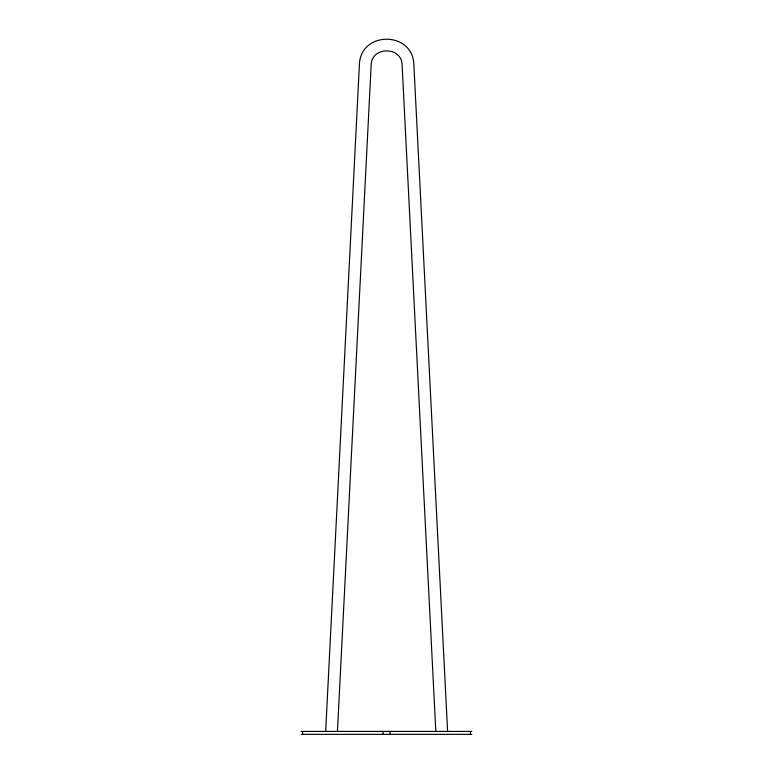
<?xml version="1.0" encoding="UTF-8"?>
<svg xmlns="http://www.w3.org/2000/svg" width="773" height="773" viewBox="0 0 773 773"><rect width="100%" height="100%" fill="white"/><g stroke="black" fill="none" stroke-linecap="round" stroke-linejoin="round"><path stroke-width="1.16" d="M325.665 731.413L359.406 64.526C360.46 30.804 412.801 30.804 413.855 64.526L447.596 731.413M337.443 731.413L371.156 65.125C371.243 46.138 402.018 46.138 402.105 65.125L435.817 731.413M301.18 731.413L471.82 731.413M301.18 734.35L471.82 734.35M470.39 731.413L470.39 734.35M389.969 731.413L389.969 734.35M383.031 731.413L383.031 734.35M302.61 731.413L302.61 734.35"/></g></svg>
